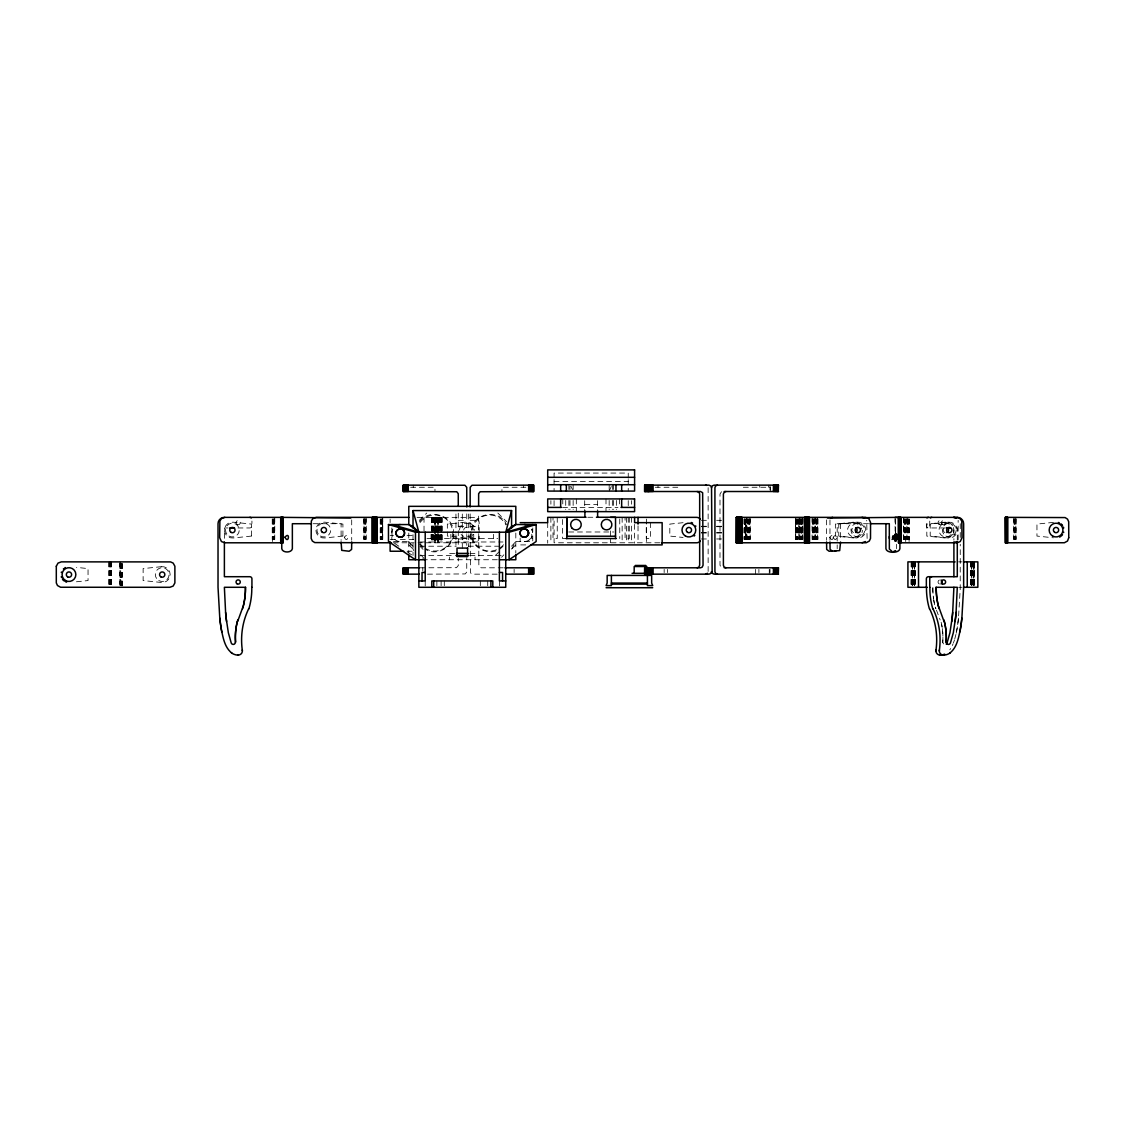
<?xml version="1.0" encoding="UTF-8"?>
<svg xmlns="http://www.w3.org/2000/svg" width="1125" height="1125" viewBox="0 0 1125 1125"><rect width="100%" height="100%" fill="white"/><g stroke="black" fill="none" stroke-linecap="round" stroke-linejoin="round"><path stroke-width="0.75" stroke-dasharray="5 3.75" d="M867.108 538.425L866.7 520.341M956.194 633.192L956.925 629.409A171.661 171.661 0 0 0 958.486 618.103L960.216 589.177L960.258 544.331M391.992 531.394L391.992 534.698A8.409 8.409 0 0 0 393.3 537.778L395.606 540.084A8.409 8.409 0 0 0 398.658 541.35L400.317 541.519M453.389 534.502C453.066 547.959 436.05 556.636 424.969 548.986M471.445 530.128C472.852 512.705 499.739 508.444 506.461 524.573M955.941 634.402L954.773 638.902M954.464 639.956L953.452 642.881M958.148 539.831L958.148 520.341M953.1 643.795L952.341 645.511M609.173 491.077L611.367 486.309M511.622 549.113L515.812 541.519L532.758 541.519L532.758 527.962M950.695 648.506L949.809 649.8M501.595 557.283L503.817 554.822M511.58 546.216L515.812 541.519M419.484 521.944C429.258 507.375 454.275 515.503 453.614 533.039M503.03 546.23C492.413 558.38 470.32 549.056 470.981 533.039M419.273 520.453L426.755 513.042M512.072 548.62L515.812 544.922M495.338 555.511L500.344 550.575M529.003 540.084L531.337 537.75A8.409 8.409 0 0 0 532.603 534.698L532.603 531.394A8.409 8.409 0 0 0 531.759 529.102L531.816 538.552L534.305 538.552M721.491 491.738L720 494.044L720 565.256L721.491 567.562M76.43 581.78L88.045 580.57L88.045 568.589L76.43 567.38M683.072 522.689L669.811 524.095L669.811 536.062L683.072 537.455M1053.548 522.352L1036.955 524.095L1036.955 536.062L1053.548 537.806M524.292 541.519L525.938 541.35A8.409 8.409 0 0 0 529.031 540.056M554.077 481.542L628.242 481.542M410.667 487.266L434.967 487.266L434.967 491.512M525.881 487.266L501.933 487.266L501.933 491.512M655.27 487.266L679.739 487.266M743.316 487.266L770.653 487.266M584.902 504.436L597.614 504.436M562.528 507.403L617.977 507.403M587.798 517.261L594.731 517.261M417.052 517.359L474.047 517.359A5.091 5.091 0 0 1 479.138 522.45L479.138 537.708A5.091 5.091 0 0 1 474.047 542.784L418.092 542.784M458.283 520.327L466.763 520.327M470.152 520.327L478.617 520.327M701.353 520.327L708.131 520.327M716.611 520.327L723.389 520.327M313.256 523.716L341.1 523.716L341.1 540.366M868.514 523.716L837.183 523.716L837.183 548.691M458.283 526.261L466.763 526.261M470.152 526.261L478.617 526.261M701.353 526.261L708.131 526.261M716.611 526.261L723.389 526.261M458.283 526.683L466.763 526.683M470.152 526.683L478.617 526.683M701.353 526.683L708.131 526.683M716.611 526.683L723.389 526.683M227.77 527.962L224.381 527.962L224.381 540.141M237.952 527.962L249.82 527.962A2.123 2.123 0 0 0 251.93 525.839L251.93 521.072M945.422 527.962L928.477 527.962A2.123 2.123 0 0 1 926.353 525.839L926.353 521.072M568.73 531.984L613.8 531.984M701.353 532.617L708.131 532.617M716.611 532.617L723.389 532.617M701.353 533.039L708.131 533.039M716.611 533.039L723.389 533.039M390.122 535.359L393.511 535.359M407.081 535.359L413.859 535.359M426.938 538.552L497.658 538.552M566.016 538.552L562.542 538.552L562.542 518.991M458.283 538.973L466.763 538.973M470.152 538.973L478.617 538.973M701.353 538.973L708.131 538.973M716.611 538.973L723.389 538.973M390.122 539.592L398.602 539.592M400.289 539.592L413.859 539.592M393.525 541.519L408.783 541.519L413.016 546.216M419.934 541.983L502.931 541.983M393.188 542.784L414.084 542.784M659.798 542.784L554.077 542.784L554.077 517.359M525.67 544.908L520.158 544.908L520.158 538.059M419.934 546.216L456.244 546.216M468.352 546.216L502.931 546.216M407.081 551.236L415.547 551.236M454.669 553.387L449.578 553.387L449.578 559.744M469.927 553.387L475.017 553.387L475.017 559.744M419.991 555.511L454.669 555.511M469.927 555.511L503.466 555.511M497.334 559.744L423.759 559.744L420.019 556.045M958.556 561.867L962.114 561.867M420.131 567.802L456.455 567.689L458.255 565.622L458.283 558.309M503.212 567.802L481.163 567.802L478.856 566.311L478.617 513.155M427.5 574.158L465.272 573.933L466.734 571.978L466.763 557.62M497.166 574.158L472.697 574.158L470.545 572.991L470.152 534.53M958.556 587.292L962.114 587.292M394.678 543.431L400.373 547.27M407.475 552.066L413.17 555.905M497.841 513.042L506.588 521.677M420.511 546.877L423.014 549.337M408.783 544.922L413.775 549.858M419.484 544.134L423.647 548.311M420.778 554.822L425.208 559.744M408.783 541.519L413.817 550.631M570.938 486.309L572.4 489.487M936.45 610.116L940.177 619.987M935.466 607.177L935.944 608.667M1016.198 519.061L1016.198 539.395M1015.833 517.359L1015.833 539.395M1015.481 519.061L1015.481 539.395M1015.13 519.061L1015.13 539.395M1014.82 519.061L1014.82 539.395M1014.525 519.061L1014.525 539.395M1014.272 519.061L1014.272 539.395M1014.047 519.061L1013.878 539.395M1013.752 517.359L1013.752 539.395M974.475 561.867L974.658 585.605M974.306 561.867L974.391 585.605M974.194 585.605L974.081 561.867L973.828 585.605M973.688 561.867L973.547 585.605M973.392 585.605L973.392 561.867L973.069 585.605M972.9 561.867L972.9 585.605M972.731 561.867L972.731 585.605M972.394 561.867L972.562 585.605M972.211 561.867L972.211 585.605M972.056 561.867L971.888 585.605M971.733 561.867L971.733 585.605M971.578 585.605L971.423 561.867L971.283 585.605M971.03 561.867L971.156 585.605M970.917 561.867L970.819 585.605M970.65 561.867L970.58 585.605M970.453 561.867L970.439 585.605M960.258 537.469L960.258 523.716A6.356 6.356 0 0 0 960.23 523.125M957.291 540.141L957.291 527.962L953.902 527.962L953.902 540.141M929.742 521.072L929.742 525.839A2.123 2.123 0 0 0 931.866 527.962M915.3 561.867L915.328 585.605M915.061 561.867L914.962 585.605M914.864 561.867L914.752 585.605M914.625 585.605L914.498 561.867L914.358 585.605M914.203 561.867L914.048 585.605M913.894 561.867L913.894 585.605M913.556 561.867L913.725 585.605M913.387 561.867L913.387 585.605M913.05 561.867L913.219 585.605M912.881 561.867L912.881 585.605M912.712 561.867L912.712 585.605M912.544 585.605L912.389 561.867L912.234 585.605M912.08 561.867L911.953 585.605M911.812 561.867L911.686 585.605M911.573 561.867L911.475 585.605M911.391 561.867L911.18 585.605M911.137 561.867L911.109 585.605M909.45 519.061L909.45 539.409M909.084 519.061L909.084 542.798M908.733 519.061L908.733 539.409M908.381 519.061L908.381 539.409M908.072 519.061L908.072 539.409M907.777 519.061L907.777 539.409M907.523 519.061L907.523 539.409M907.298 519.061L907.298 539.409M907.13 519.061L907.003 539.409M906.905 517.373L906.933 539.409M906.047 519.061L906.047 539.409M905.695 519.061L905.695 542.798M905.33 519.061L905.33 539.409M904.992 519.061L904.992 539.409M904.683 519.061L904.683 539.409M904.388 519.061L904.388 539.409M904.134 519.061L903.909 539.409M903.741 517.373L903.741 539.409M903.516 517.373L903.516 539.409M896.512 544.275L896.512 548.691M895.655 519.061L895.655 532.631M895.261 519.061L895.444 532.631M895.036 517.373L895.134 532.631M840.572 523.716L840.572 540.366M829.969 519.891L829.969 540.239M826.58 519.891L826.58 540.239M818.002 519.061L818.002 539.395M817.636 517.359L817.636 539.395M817.284 519.061L817.284 539.395M816.947 519.061L816.947 539.395M816.623 519.061L816.623 539.395M816.328 519.061L816.328 539.395M816.075 519.061L816.075 539.395M815.864 519.061L815.864 539.395M815.555 517.359L815.681 539.395M815.456 517.359L815.484 539.395M814.612 519.061L814.612 539.395M814.247 517.359L814.247 539.395M813.895 519.061L813.895 539.395M813.558 519.061L813.558 539.395M813.234 519.061L813.234 539.395M812.939 519.061L812.939 539.395M812.686 519.061L812.686 539.395M812.292 519.061L812.475 539.395M812.067 517.359L812.095 539.395M802.969 519.061L802.955 539.395M802.87 517.359L802.702 539.395M802.42 519.061L802.477 539.395M802.308 519.061L802.238 539.395M802.153 517.359L802.097 539.395M801.759 519.061L801.816 539.395L801.506 519.061M801.338 519.061L801.408 539.395M801.169 519.061L801.042 539.395M801 519.061L800.831 539.395M800.747 519.061L800.663 539.395M800.494 519.061L800.325 539.395M800.1 519.061L800.156 539.395M799.847 517.359L800.002 539.395M799.805 519.061L799.706 539.395M799.552 519.061L799.425 539.395M799.158 519.061L799.327 539.395M798.933 517.359L799.003 539.395L798.75 517.359M798.075 519.061L798.075 539.395M797.709 519.061L797.709 539.395M797.358 519.061L797.358 539.395M797.02 519.061L797.02 539.395M796.697 519.061L796.697 539.395M796.416 519.061L796.416 539.395M796.162 519.061L796.162 539.395M795.938 519.061L795.938 539.395M795.769 539.395L795.642 517.359L795.558 539.395M770.33 487.266L770.33 491.512M770.02 485.142L770.02 489.909M770.02 569.391L770.02 572.569M769.275 569.391L769.275 574.158M768.431 485.142L768.431 487.266M759.741 485.142L759.741 487.266M758.897 569.391L758.897 572.569M755.508 569.391L755.508 574.158M750.178 517.359L750.164 539.395M749.953 519.061L750.08 539.395M749.784 519.061L749.784 539.395M749.559 519.061L749.559 539.395M749.306 519.061L749.306 539.395M749.011 519.061L749.011 539.395M748.702 519.061L748.702 539.395M748.35 519.061L748.35 539.395M747.998 519.061L747.998 539.395M747.647 519.061L747.647 539.395M746.916 517.359L747 539.395M746.789 517.359L746.691 539.395M746.564 539.395L746.409 519.061L746.17 539.395M746.156 519.061L746.016 539.395M745.917 539.395L745.72 519.061L745.552 539.395M745.397 519.061L745.312 539.395L745.059 519.061M744.961 519.061L744.891 539.395M744.609 519.061L744.708 539.395M744.384 519.061L744.384 539.395M744.244 519.061L744.216 539.395M744.061 519.061L744.061 539.395M708.131 487.688L708.131 571.613M667.547 569.391L667.547 572.569M664.158 569.391L664.158 572.569M658.013 485.142L658.013 487.266M650.489 522.661L650.489 538.552L646.256 538.552L646.256 522.661M646.495 519.061L646.495 542.784M638.03 525.839L638.03 542.784M634.598 524.377L634.598 543.192M631.42 500.681L631.42 504.197M631.42 517.359L631.42 543.192M629.297 517.359L629.297 538.552L625.064 538.552L625.064 517.359M628.242 478.153L628.242 473.062L554.077 473.062L554.077 478.153M628.242 479.616L628.242 491.077M628.242 500.625L628.242 507.403M628.242 517.359L628.242 542.784M626.372 517.359L626.372 542.784M622.139 517.359L622.139 542.784M619.763 518.991L619.763 538.552M619.538 498.923L619.538 504.014M616.584 500.442L616.584 509.512M613.406 484.72L613.406 489.487M613.406 500.442L613.406 509.512M612.352 484.72L612.352 489.487M612.352 500.442L612.352 509.512M610.495 530.93L610.495 536.006M610.495 539.395L610.495 542.784M609.173 484.72L609.173 489.487M609.173 500.442L609.173 509.512M605.995 498.923L605.995 511.214M597.614 500.681L597.614 509.456M584.691 500.681L584.691 511.214M576.323 498.923L576.323 511.214M573.145 484.72L573.145 489.487M573.145 500.442L573.145 509.512M569.967 486.309L569.967 489.487M569.967 500.442L569.967 509.512M568.898 484.72L568.898 489.487M568.898 500.442L568.898 509.512M565.72 500.442L565.72 509.512M562.767 498.923L562.767 507.403M557.241 517.359L557.241 538.552L553.008 538.552L553.008 517.359M554.077 479.616L554.077 491.077M554.077 500.625L554.077 507.403M550.884 500.681L550.884 504.197M550.884 517.359L550.884 543.192M547.706 522.661L547.706 543.192M523.659 485.142L523.659 487.266M515.812 533.039L515.812 553.148M514.125 569.391L514.125 572.569M499.387 580.936L499.387 587.292M493.552 534.319L493.552 538.552M487.73 580.936L487.73 585.703M480.319 580.936L480.319 585.703M473.738 534.319L473.738 538.552M470.672 534.319L470.672 538.552M470.152 513.914L470.152 533.152M468.661 514.041L468.661 533.039M468.661 534.769L468.661 546.862M466.763 513.914L466.763 533.152M466.763 534.53L466.763 545.386M462.305 514.041L462.305 533.039M462.305 534.769L462.305 548.592M458.283 513.155L458.283 546.145M455.948 514.041L455.948 533.039M455.948 534.769L455.948 545.133M453.923 534.319L453.923 538.552M450.858 534.319L450.858 538.552M444.291 580.936L444.291 585.703M442.083 517.359L442.055 542.784M441.858 517.359L441.858 542.784M441.689 517.359L441.689 542.784M441.464 517.359L441.464 542.784M441.211 517.359L441.211 542.784M441.113 580.936L441.113 585.703M440.916 517.359L440.916 542.784M440.606 517.359L440.606 542.784M440.255 517.359L440.255 542.784M439.903 517.359L439.903 542.784M439.538 517.359L439.538 542.784M438.905 517.359L438.905 542.784M438.708 517.359L438.764 542.784M438.539 517.359L438.427 542.784L438.314 517.359M438.061 517.359L438.188 542.784M437.302 517.359L437.456 542.784M437.133 517.359L437.133 542.784M436.964 517.359L436.964 542.784M436.866 580.936L436.866 585.703M436.795 517.359L436.795 542.784M436.444 517.359L436.444 542.784M436.275 517.359L436.12 542.784M435.952 517.359L435.952 542.784M435.811 517.359L435.656 542.784M435.516 517.359L435.389 542.784M435.262 542.784L435.262 517.359L434.953 542.784M434.039 517.359L434.039 542.784M433.673 517.359L433.673 542.784M433.322 517.359L433.322 542.784M432.984 517.359L432.984 542.784M432.661 517.359L432.661 542.784M432.366 517.359L432.366 542.784M432.112 517.359L432.112 542.784M431.902 517.359L431.902 542.784M431.719 517.359L431.719 542.784M431.494 517.359L431.592 542.784M431.044 534.319L431.044 538.552M425.208 580.936L425.208 587.292M424.027 517.359L424.027 530.93M422.775 567.802L422.775 570.98M413.241 485.142L413.241 487.266M413.016 534.642L413.016 555.511M408.783 533.039L408.783 553.163M391.837 527.962L391.837 539.817M390.122 519.089L390.122 522.591M382.753 539.395L382.753 517.359L382.514 539.395M382.345 519.061L382.345 539.395M382.134 519.061L382.134 539.395M381.867 519.061L381.867 539.395M381.586 519.061L381.586 539.395M381.262 519.061L381.262 539.395M380.925 519.061L380.925 539.395M380.573 519.061L380.573 539.395M380.208 519.061L380.208 539.395M366.187 517.359L366.187 539.395M365.991 519.061L365.822 539.395M365.597 519.061L365.597 539.395M365.344 519.061L365.344 539.395M365.048 519.061L365.048 539.395M364.725 519.061L364.725 539.395M364.387 519.061L364.387 539.395M364.036 517.359L364.036 539.395M363.67 519.061L363.67 539.395M351.703 519.891L351.703 540.239M274.767 517.373L274.753 539.409M274.542 519.061L274.542 539.409M274.148 519.061L274.148 539.409M273.895 519.061L273.895 539.409M273.6 519.061L273.6 539.409M273.291 519.061L273.291 539.409M272.953 519.061L272.953 539.409M272.587 519.061L272.587 542.798M272.236 519.061L272.236 539.409M122.372 563.555L122.372 585.605M122.006 563.555L122.006 587.292M121.655 563.555L121.655 585.605M121.317 563.555L121.317 585.605M120.994 563.555L120.994 585.605M120.698 561.867L120.698 585.605M120.445 563.555L120.445 585.605M120.234 563.555L120.234 585.605M119.925 563.555L120.052 585.605M119.827 561.867L119.827 587.292M111.319 561.867L111.248 585.605M111.122 561.867L111.122 585.605M110.953 561.867L110.953 585.605M110.728 561.867L110.728 585.605M110.475 561.867L110.475 585.605M110.18 561.867L110.18 585.605M109.87 561.867L109.87 585.605M109.519 561.867L109.519 585.605M109.167 561.867L109.167 585.605M108.802 561.867L108.802 585.605M503.564 544.739A18.014 18.014 0 0 1 471.839 533.039M472.064 530.227A18.014 18.014 0 0 1 505.898 524.869M420.173 522.45A18.014 18.014 0 0 1 444.952 518.189A18.014 18.014 0 0 1 449.859 542.855A18.014 18.014 0 0 1 425.32 548.395M423.056 546.75A18.014 18.014 0 0 1 420.173 543.628M392.034 531.478A8.409 8.409 0 0 1 392.864 529.13M953.423 527.555A7.945 7.945 0 0 1 953.423 532.603M952.636 534.291A7.945 7.945 0 0 1 945.07 537.989L926.817 536.077L926.817 524.095L945.07 522.183A7.945 7.945 0 0 1 952.636 525.867M951.202 534.473A6.891 6.891 0 0 1 941.077 535.008A6.891 6.891 0 0 1 941.4 524.869A6.891 6.891 0 0 1 951.469 526.036M944.972 532.575A2.644 2.644 0 0 1 944.972 527.597M943.622 643.922A2.123 2.123 0 0 1 942.919 642.263M958.458 618.103A160.397 160.397 0 0 1 956.489 631.969M939.375 583.973A2.123 2.123 0 0 1 939.375 580.022M935.705 608.723A72.422 72.422 0 0 1 935.283 607.219M859.753 534.459A6.891 6.891 0 0 1 849.628 534.994A6.891 6.891 0 0 1 849.952 524.869A6.891 6.891 0 0 1 860.02 526.022M862.397 530.311A7.945 7.945 0 0 1 861.989 532.603M861.188 534.291A7.945 7.945 0 0 1 853.622 537.975L835.369 536.062L835.369 524.095L853.622 522.169A7.945 7.945 0 0 1 861.188 525.867M853.523 532.561A2.644 2.644 0 0 1 853.523 527.597M473.161 534.291A7.945 7.945 0 0 1 465.581 537.975L447.342 536.062L447.342 524.095L465.581 522.169A7.945 7.945 0 0 1 474.356 530.311M471.727 534.459A6.891 6.891 0 0 1 461.109 534.459M459.534 530.072A6.891 6.891 0 0 1 466.411 523.181A6.891 6.891 0 0 1 473.302 530.072M463.767 530.072A2.644 2.644 0 0 1 466.411 527.428A2.644 2.644 0 0 1 469.069 530.072M344.306 537.23C348.005 544.894 349.734 530.677 344.306 537.23M829.772 537.23C833.484 544.894 835.214 530.677 829.772 537.23M833.161 537.23C836.873 544.894 838.603 530.677 833.161 537.23M251.466 536.077L233.213 537.989A7.945 7.945 0 0 1 224.438 530.086A7.945 7.945 0 0 1 233.213 522.183L251.466 524.095L251.466 536.077M342.914 536.062L324.661 537.975A7.945 7.945 0 0 1 315.886 530.072A7.945 7.945 0 0 1 324.661 522.169L342.914 524.095L342.914 536.062M161.381 566.677L143.128 568.589L143.128 580.57L161.381 582.483A7.945 7.945 0 0 0 170.156 574.58A7.945 7.945 0 0 0 161.381 566.677M857.011 522.169L838.758 524.095L838.758 536.062L857.011 537.975A7.945 7.945 0 0 0 865.786 530.072A7.945 7.945 0 0 0 857.011 522.169M948.459 522.183L930.206 524.095L930.206 536.077L948.459 537.989A7.945 7.945 0 0 0 957.234 530.086A7.945 7.945 0 0 0 948.459 522.183M437.78 542.784L437.78 517.359L437.625 542.784M434.714 542.784L434.756 517.359L434.672 542.784M939.066 524.489A2.123 2.123 0 0 0 942.244 522.661A2.123 2.123 0 0 0 939.066 520.819A2.123 2.123 0 0 0 939.066 524.489M933.722 599.878A72.422 72.422 0 0 0 934.889 605.672A73.097 73.097 0 0 1 933.722 599.878M932.85 587.292A72.422 72.422 0 0 0 933.595 598.992A73.097 73.097 0 0 1 932.836 587.292M942.722 642.248A64.505 64.505 0 0 0 942.244 628.003A64.041 64.041 0 0 1 942.736 642.248M942.103 627.131A64.505 64.505 0 0 0 940.922 621.408A64.041 64.041 0 0 1 942.103 627.131M854.03 535.809A6.891 6.891 0 0 0 864.717 530.508A6.891 6.891 0 0 0 854.775 523.913A6.891 6.891 0 0 0 854.03 535.809M228.952 536.048A6.891 6.891 0 0 0 239.273 530.086A6.891 6.891 0 0 0 228.952 524.123A6.891 6.891 0 0 0 228.952 536.048M942.455 524.489A2.123 2.123 0 0 0 945.633 522.661A2.123 2.123 0 0 0 942.455 520.819A2.123 2.123 0 0 0 942.455 524.489M236.953 524.405A2.123 2.123 0 0 0 240.272 522.83A2.123 2.123 0 0 0 237.248 520.748A2.123 2.123 0 0 0 236.953 524.405M320.386 536.034A6.891 6.891 0 0 0 330.722 530.072A6.891 6.891 0 0 0 320.386 524.109A6.891 6.891 0 0 0 320.386 536.034M945.844 536.048A6.891 6.891 0 0 0 956.18 530.086A6.891 6.891 0 0 0 945.844 524.123A6.891 6.891 0 0 0 945.844 536.048M158.766 580.542A6.891 6.891 0 0 0 169.102 574.58A6.891 6.891 0 0 0 158.766 568.617A6.891 6.891 0 0 0 158.766 580.542"/><path stroke-width="1.5" d="M953.902 587.292L952.678 612.408A252.056 252.056 0 0 1 952.144 618.005L949.922 632.812L947.011 643.12A2.123 2.123 0 0 1 946.209 644.119M778.5 574.158L714.066 574.158L712.153 573.272L711.534 487.688L712.406 485.775L714.066 485.142L778.5 485.142M711.534 571.613L710.648 573.539L708.989 574.158L644.555 574.158L644.611 567.802L700.509 567.802L702.169 567.183L703.055 565.256L702.647 492.68L700.509 491.512L644.555 491.512L644.611 485.142L708.989 485.142L710.902 486.028L711.534 487.688M946.308 642.263A2.123 2.123 0 0 0 950.4 643.12L953.311 632.812L955.533 618.005A252.056 252.056 0 0 0 956.067 612.408L957.291 587.292L935.902 587.292M935.887 650.869C937.997 636.553 935.93 621.886 929.644 608.822M939.277 650.869C941.386 636.553 939.319 621.886 933.033 608.822M949.711 653.175C956.981 647.648 958.556 637.805 960.328 629.409A171.661 171.661 0 0 0 961.875 618.103L963.647 587.292L963.647 523.716A6.356 6.356 0 0 0 957.291 517.359L895.064 517.373M396.281 531.731C394.186 537.75 404.677 539.395 404.55 533.039C404.677 526.697 394.2 528.342 396.281 534.361M528.328 534.361C530.409 528.342 519.919 526.697 520.045 533.039C519.919 539.395 530.409 537.75 528.328 531.731M413.016 510.567L418.852 532.195L418.852 587.292L505.744 587.292L505.744 532.195L511.58 510.567L413.016 510.567L413.016 527.85M242.817 607.177L237.628 621.478M248.639 608.822C242.353 621.886 240.286 636.553 242.395 650.869M889.298 536.583L889.383 538.538M707.513 573.272L705.6 574.158M532.758 524.559L505.744 532.195L511.58 526.528L515.812 524.559L536.147 524.559L536.147 541.519L509.119 559.744L509.119 532.195L536.147 524.559M505.744 532.195L515.812 524.559L515.812 506.334L408.783 506.334L408.783 524.559L418.852 532.195L391.837 524.559M836.297 550.617L834.637 551.236M827.466 517.978L898.425 517.373L898.425 542.798L956.911 542.798L960.244 541.561L962.002 537.708L961.791 521.016L959.667 518.175L956.911 517.373M830.855 517.978L832.514 517.345M865.406 541.547L862.073 542.784M895.641 550.617L893.967 551.236M956.855 541.561L953.522 542.798M892.055 539.438L893.292 537.905L892.744 536.02M401.625 537.075L398.995 537.075M525.6 537.075L522.97 537.075M398.658 524.728L400.317 524.559M224.761 517.373L221.428 518.611L219.881 521.016L219.67 537.708L221.428 541.561L224.761 542.798L283.247 542.798L283.247 517.373L350.817 517.978M717.455 485.142L715.542 486.028L714.923 487.688L714.923 571.613L715.542 573.272L717.455 574.158M725.934 491.512L724.275 492.131L723.389 494.044L723.389 565.256L724.022 566.916L725.934 567.802M697.12 567.802L698.78 567.183L699.666 565.256L699.666 494.044L699.033 492.384L697.12 491.512M547.706 477.309L634.598 477.309M547.706 484.72L634.598 484.72M724.247 491.512L778.5 491.512M547.706 507.403L561.291 507.403M621.014 507.403L634.598 507.403M586.055 517.261L567 517.261L567 536.217L615.53 536.217M596.461 517.261L615.53 517.261L615.53 538.552M283.219 517.373L224.381 517.359A6.356 6.356 0 0 0 218.025 523.716L218.025 587.292L219.783 618.103A171.661 171.661 0 0 0 221.33 629.409C223.13 637.805 224.677 647.648 231.961 653.175M408.867 517.359L316.209 517.359L312.877 518.597L311.33 521.016L311.175 538.425L312.356 541.041L314.775 542.587L391.458 542.784M610.509 517.359L696.516 517.359A5.091 5.091 0 0 1 700.355 519.117M736.228 517.359L865.477 517.359L868.795 518.597L870.553 522.45L870.511 538.425L869.316 541.041L866.194 542.742L736.228 542.784M520.158 522.661L547.706 522.661L547.706 517.359L566.789 517.359L566.789 538.552M311.512 523.716L292.359 523.716L292.359 548.691C291.684 553.078 282.445 553.078 281.77 548.691L281.77 517.373M870.159 523.716L889.312 523.716L889.341 549.056L891.858 551.236M388.463 524.559L415.477 532.195L415.477 559.744L388.463 541.519L388.463 524.559L408.783 524.559L413.016 526.528L418.852 532.195M229.472 527.962L234.548 527.962M947.123 527.962L950.512 527.962M415.477 532.195L509.119 532.195M566.016 538.552L616.289 538.552M661.542 542.784L696.516 542.784A5.091 5.091 0 0 0 700.355 541.041M530.648 544.908L662.147 544.908L662.147 522.661L634.598 522.661L634.598 517.359M403.692 551.236L390.122 551.236L390.122 541.73M456.37 553.387L468.239 553.387M455.948 555.511L468.661 555.511M425.208 559.744L408.783 559.744L408.783 554.78M499.387 559.744L515.812 559.744L515.812 554.78M955.125 561.867L907.917 561.867L907.917 587.292L927.225 587.292M963.773 561.867L977.85 561.867L977.85 587.292L963.773 587.292M635.231 565.467L645.834 565.467M646.875 566.522L634.191 566.522L634.177 573.314M419.217 567.802L403.186 567.802L403.186 574.158L419.217 574.158M504.9 567.802L533.728 567.802L533.728 574.158L505.912 574.158M724.247 567.802L778.5 567.802L778.289 574.158M425.208 572.456L422.03 572.456L422.03 580.936M499.387 572.456L502.566 572.456L502.566 580.936M632.067 573.314L648.998 573.314M418.852 580.936L425.208 580.936L425.208 532.195M505.744 580.936L499.387 580.936L499.387 532.195M611.395 583.059L647.423 583.059M611.395 584.114L647.423 584.114M245.573 587.292L224.381 587.292L225.605 612.408A252.056 252.056 0 0 0 226.139 618.005L228.361 632.812L231.272 643.12A2.123 2.123 0 0 0 235.364 642.263M606.108 587.714L652.711 587.714M524.292 524.559L525.938 524.728M832.514 551.25L830.081 549.436L829.969 541.941M705.6 485.142L706.655 485.381M953.522 517.373L956.278 518.175M862.073 517.359L864.83 518.161M944.044 621.478L938.855 607.177M1007.719 517.359L1007.719 542.784M1007.353 517.359L1007.353 542.784M1007.002 517.359L1007.002 542.784M1006.664 517.359L1006.664 542.784M1006.341 517.359L1006.341 542.784M1006.045 517.359L1006.045 542.784M1005.792 517.359L1005.792 542.784M1005.398 517.359L1005.581 542.784M967.261 561.867L967.261 587.292M957.291 541.884L957.291 576.703L928.477 576.703A2.123 2.123 0 0 0 926.353 578.812L926.353 587.292M953.902 541.884L953.902 576.703M929.742 587.292L929.742 578.812A2.123 2.123 0 0 1 931.866 576.703M918.52 561.867L918.52 587.292M900.97 517.373L900.97 542.798M900.605 517.373L900.605 542.798M900.253 517.373L900.253 542.798M899.916 517.373L899.902 548.691C899.325 553.486 886.5 553.486 885.923 548.691L885.923 523.716M899.592 517.373L899.592 542.798M899.297 517.373L899.297 542.798M899.044 517.373L899.044 542.798M898.833 517.373L898.833 542.798M898.523 517.373L898.65 542.798M896.864 534.319L896.864 539.409M896.527 534.319L896.527 539.409M896.203 534.319L896.203 539.409M895.908 534.319L895.908 541.111M895.655 534.319L895.655 541.111M895.261 534.319L895.444 541.111M895.036 534.319L895.064 541.111M840.572 542.025L839.686 550.617L829.125 551.25L826.678 549.436L826.58 541.941M809.522 517.359L809.522 542.784M809.156 517.359L809.156 542.784M808.805 517.359L808.805 542.784M808.467 517.359L808.467 542.784M808.144 517.359L808.144 542.784M807.863 517.359L807.863 542.784M807.595 517.359L807.595 542.784M807.384 517.359L807.384 542.784M807.216 517.359L807.216 542.784M807.075 542.784L806.878 517.359L806.752 542.784M806.569 517.359L806.569 542.784M806.358 517.359L806.358 542.784M806.105 517.359L806.105 542.784M805.809 517.359L805.809 542.784M805.486 517.359L805.486 542.784M805.148 517.359L805.148 542.784M804.797 517.359L804.797 542.784M804.431 517.359L804.431 542.784M778.444 485.142L778.289 491.512M778.036 485.142L778.036 491.512M778.036 567.802L778.036 574.158M777.684 485.142L777.684 491.512M777.684 567.802L777.684 574.158M777.248 485.142L777.248 491.512M777.248 567.802L777.248 574.158M776.742 485.142L776.742 491.512M776.742 567.802L776.742 574.158M776.166 485.142L776.166 491.512M776.166 567.802L776.166 574.158M775.519 485.142L775.519 491.512M775.519 567.802L775.519 574.158M774.844 485.142L774.844 491.512M774.844 567.802L774.844 574.158M774.127 485.142L774.127 491.512M774.127 567.802L774.127 574.158M773.409 485.142L773.409 491.512M773.409 567.802L773.409 574.158M742.134 517.359L742.134 542.784M741.769 517.359L741.769 542.784M741.417 517.359L741.417 542.784M741.08 517.359L741.08 542.784M740.756 517.359L740.756 542.784M740.461 517.359L740.461 542.784M740.208 517.359L740.208 542.784M739.997 517.359L739.997 542.784M739.814 517.359L739.688 542.784M739.589 517.359L739.589 542.784M738.745 517.359L738.745 542.784M738.38 517.359L738.38 542.784M738.028 517.359L738.028 542.784M737.677 517.359L737.677 542.784M737.367 517.359L737.367 542.784M737.072 517.359L737.072 542.784M736.819 517.359L736.819 542.784M736.594 517.359L736.594 542.784M653.034 485.142L653.034 491.512M653.034 567.802L653.034 574.158M652.317 485.142L652.317 491.512M652.317 567.802L652.317 574.158M651.6 485.142L651.6 491.512M651.6 567.802L651.6 574.158M650.925 485.142L650.925 491.512M650.925 567.802L650.925 574.158M650.292 485.142L650.292 491.512M650.292 567.802L650.292 574.158M649.702 485.142L649.702 491.512M649.702 567.802L649.702 574.158M649.195 485.142L649.195 491.512M649.195 567.802L649.195 574.158M648.759 485.142L648.759 491.512M648.759 567.802L648.759 574.158M648.211 485.142L648.408 491.512M648.408 567.802L648.211 574.158M648.155 491.512L648 485.142L647.944 491.512M648.155 567.802L648 574.158L647.944 567.802M647.536 485.142L647.536 491.512M647.536 567.802L647.536 574.158M647.423 575.423L647.423 585.605L652.725 585.605L651.656 583.059L651.656 575.423L607.163 575.423L607.163 583.059L606.094 585.605L611.395 585.605L611.395 575.423M646.903 485.142L646.903 491.512M646.903 567.802L646.903 574.158M646.312 485.142L646.312 491.512M646.312 567.802L646.312 574.158M645.806 485.142L645.806 491.512M645.806 567.802L645.806 574.158M645.37 485.142L645.37 491.512M645.37 567.802L645.37 574.158M645.019 485.142L645.019 491.512M645.019 567.802L645.019 574.158M644.766 485.142L644.766 491.512M644.766 567.802L644.766 574.158M638.03 517.359L638.03 524.138M621.661 484.72L621.661 491.077M621.661 498.923L621.661 507.403M615.966 484.72L615.966 491.077M597.614 510.848L597.614 517.261M584.902 510.848L584.902 517.261M566.339 484.72L566.339 491.077M560.658 484.72L560.658 491.077M560.658 498.923L560.658 507.403M533.517 485.142L533.517 491.512M533.517 567.802L533.517 574.158M533.264 485.142L533.264 491.512M533.264 567.802L533.264 574.158M532.913 485.142L532.913 491.512M532.913 567.802L532.913 574.158M532.477 485.142L532.477 491.512M532.477 567.802L532.477 574.158M531.97 485.142L531.97 491.512M531.97 567.802L531.97 574.158M531.394 485.142L531.394 491.512M531.394 567.802L531.394 574.158M530.747 485.142L530.747 491.512M530.747 567.802L530.747 574.158M530.072 485.142L530.072 491.512M530.072 567.802L530.072 574.158M529.355 485.142L529.355 491.512M529.355 567.802L529.355 574.158M528.638 485.142L528.638 491.512M528.638 567.802L528.638 574.158M511.58 510.567L511.58 527.85M492.806 587.292L492.806 580.936L431.803 580.936L431.803 587.292M490.908 580.936L490.908 587.292M478.617 506.208L478.645 493.692L480.108 491.738L533.728 491.512L533.728 485.142L471.98 485.255L470.18 487.336L470.152 506.925M466.763 506.925L466.734 487.336L464.934 485.255L403.186 485.142L403.228 491.512L456.792 491.738L458.255 493.692L458.283 506.208M433.687 580.936L433.687 587.292M408.262 485.142L408.262 491.512M408.262 567.802L408.262 574.158M407.545 485.142L407.545 491.512M407.545 567.802L407.545 574.158M406.828 485.142L406.828 491.512M406.828 567.802L406.828 574.158M406.153 485.142L406.153 491.512M406.153 567.802L406.153 574.158M405.52 485.142L405.52 491.512M405.52 567.802L405.52 574.158M404.93 485.142L404.93 491.512M404.93 567.802L404.93 574.158M404.423 485.142L404.423 491.512M404.423 567.802L404.423 574.158M403.987 485.142L403.987 491.512M403.987 567.802L403.987 574.158M403.636 485.142L403.636 491.512M403.636 567.802L403.636 574.158M403.383 485.142L403.383 491.512M403.383 567.802L403.383 574.158M377.241 517.359L377.241 542.784M376.875 517.359L376.875 542.784M376.523 517.359L376.523 542.784M376.186 517.359L376.186 542.784M375.862 517.359L375.862 542.784M375.567 517.359L375.567 542.784M375.314 517.359L375.314 542.784M374.92 517.359L375.103 542.784M374.695 517.359L374.695 542.784M374.47 517.359L374.667 542.784M374.288 517.359L374.288 542.784M374.077 517.359L374.077 542.784M373.823 517.359L373.823 542.784M373.528 517.359L373.528 542.784M373.205 517.359L373.205 542.784M372.867 517.359L372.867 542.784M372.516 517.359L372.516 542.784M372.15 517.359L372.15 542.784M351.703 541.941L351.605 549.436L349.158 551.25L341.733 550.364L341.1 542.025M283.022 517.373L282.853 542.798M282.628 517.373L282.628 542.798M282.375 517.373L282.375 542.798M282.08 517.373L282.08 542.798M281.419 517.373L281.419 542.798M281.067 517.373L281.067 542.798M280.702 517.373L280.702 542.798M251.93 587.292L251.93 578.812A2.123 2.123 0 0 0 249.82 576.703L224.381 576.703L224.381 541.884M946.814 527.597A2.644 2.644 0 0 1 946.814 532.575M926.972 517.978A2.123 2.123 0 0 1 928.477 517.359M953.902 517.359A6.356 6.356 0 0 1 956.728 518.02M944.663 654.117A11.588 11.588 0 0 1 940.12 655.116M940.388 655.102A4.233 4.233 0 0 1 935.986 649.983M929.419 608.878A71.114 71.114 0 0 1 926.494 587.292M941.034 580.078A2.123 2.123 0 0 1 941.034 583.917M952.678 612.408A234.394 234.394 0 0 1 951.75 621.548M855.619 527.695A2.644 2.644 0 0 1 855.619 532.448M861.117 528.356A6.891 6.891 0 0 1 861.216 528.778M930.361 517.978A2.123 2.123 0 0 1 931.866 517.359M961.847 618.103A160.397 160.397 0 0 1 959.878 631.969M950.259 652.823A11.588 11.588 0 0 1 943.523 655.116M943.777 655.102A4.233 4.233 0 0 1 939.375 649.983M932.808 608.878A71.114 71.114 0 0 1 929.883 587.292M939.094 608.723A72.422 72.422 0 0 1 936.239 587.292A73.097 73.097 0 0 0 938.672 607.219M944.311 621.408A64.505 64.505 0 0 1 946.125 642.248A64.041 64.041 0 0 0 943.889 619.889M956.067 612.408A234.394 234.394 0 0 1 955.139 621.548M249.82 517.359A2.123 2.123 0 0 1 251.311 517.978M221.794 631.969A160.397 160.397 0 0 1 219.825 618.103M238.163 655.116A11.588 11.588 0 0 1 231.412 652.823M242.297 649.983A4.233 4.233 0 0 1 237.895 655.102M251.789 587.292A71.114 71.114 0 0 1 248.864 608.878M242.578 608.723A72.422 72.422 0 0 0 245.447 587.292A73.097 73.097 0 0 1 243 607.219M237.361 621.408A64.505 64.505 0 0 0 235.561 642.248A64.041 64.041 0 0 1 237.783 619.889M226.547 621.548A234.394 234.394 0 0 1 225.605 612.408M66.572 582.159A7.945 7.945 0 0 1 65.686 581.822M64.477 581.133A7.945 7.945 0 0 1 63.394 580.247M63.07 579.909A7.945 7.945 0 0 1 62.48 579.178M61.594 577.547A7.945 7.945 0 0 1 61.298 576.661M61.298 572.498A7.945 7.945 0 0 1 61.425 572.048M63.394 568.913A7.945 7.945 0 0 1 63.731 568.603M64.87 567.773A7.945 7.945 0 0 1 65.278 567.548M694.786 535.402A7.945 7.945 0 0 1 694.111 536.062M691.284 522.506A7.945 7.945 0 0 1 692.578 523.041M695.63 525.867A7.945 7.945 0 0 1 695.855 526.261M1063.702 532.153A7.945 7.945 0 0 1 1063.575 532.603M1062.52 534.67A7.945 7.945 0 0 1 1062.239 535.05M1061.606 535.739A7.945 7.945 0 0 1 1061.269 536.062M1060.13 536.878A7.945 7.945 0 0 1 1059.722 537.117M1058.428 522.506A7.945 7.945 0 0 1 1059.314 522.83M1060.903 523.8A7.945 7.945 0 0 1 1061.606 524.405M1061.93 524.742A7.945 7.945 0 0 1 1062.52 525.473M1063.406 527.119A7.945 7.945 0 0 1 1063.702 528.005M284.962 537.23C288.675 544.894 290.391 530.677 284.962 537.23M892.505 537.23C896.217 544.894 897.933 530.677 892.505 537.23M56.306 566.227L56.306 582.933L57.488 585.534L60.609 587.25L169.847 587.292L173.166 586.055L174.881 582.933L174.881 566.227L173.166 563.105L170.564 561.909L61.341 561.867L58.008 563.105L56.306 566.227M1068.75 537.708L1067.513 541.041L1064.391 542.742L1005.202 542.784L1005.202 517.359L1065.094 517.57L1067.513 519.117L1068.694 521.719L1068.75 537.708M634.598 469.884L547.706 469.884L547.706 491.077L634.598 491.077L634.598 469.884M634.598 498.923L547.706 498.923L547.706 511.636L634.598 511.636L634.598 498.923M467.592 548.086L457.003 548.086L457.003 556.566L467.592 556.566L467.592 548.086M736.425 542.784L736.425 517.359L736.298 542.784M522.169 536.723A4.247 4.247 0 0 0 528.525 533.039A4.247 4.247 0 0 0 522.169 529.369A4.247 4.247 0 0 0 522.169 536.723M397.308 536.048A4.247 4.247 0 0 0 404.409 534.136A4.247 4.247 0 0 0 399.22 528.947A4.247 4.247 0 0 0 397.308 536.048M856.519 532.364A2.644 2.644 0 0 0 860.484 530.072A2.644 2.644 0 0 0 856.519 527.78A2.644 2.644 0 0 0 856.519 532.364M231.061 532.378A2.644 2.644 0 0 0 235.041 530.086A2.644 2.644 0 0 0 231.061 527.794A2.644 2.644 0 0 0 231.061 532.378M942.455 583.833A2.123 2.123 0 0 0 945.633 581.991A2.123 2.123 0 0 0 942.455 580.163A2.123 2.123 0 0 0 942.455 583.833M236.953 583.734A2.123 2.123 0 0 0 240.272 582.173A2.123 2.123 0 0 0 237.248 580.078A2.123 2.123 0 0 0 236.953 583.734M322.284 532.223A2.644 2.644 0 0 0 326.475 530.339A2.644 2.644 0 0 0 322.748 527.653A2.644 2.644 0 0 0 322.284 532.223M602.831 528.37A5.302 5.302 0 0 0 611.691 525.994A5.302 5.302 0 0 0 605.208 519.497A5.302 5.302 0 0 0 602.831 528.37M572.203 528.37A5.302 5.302 0 0 0 581.062 525.994A5.302 5.302 0 0 0 574.58 519.497A5.302 5.302 0 0 0 572.203 528.37M947.742 532.238A2.644 2.644 0 0 0 951.919 530.353A2.644 2.644 0 0 0 948.206 527.667A2.644 2.644 0 0 0 947.742 532.238M65.517 580.542A6.891 6.891 0 0 0 75.853 574.58A6.891 6.891 0 0 0 65.517 568.617A6.891 6.891 0 0 0 65.517 580.542M67.641 576.872A2.644 2.644 0 0 0 71.62 574.58A2.644 2.644 0 0 0 67.641 572.288A2.644 2.644 0 0 0 67.641 576.872M160.889 576.872A2.644 2.644 0 0 0 164.855 574.58A2.644 2.644 0 0 0 160.889 572.288A2.644 2.644 0 0 0 160.889 576.872M687.558 532.364A2.644 2.644 0 0 0 691.538 530.072A2.644 2.644 0 0 0 687.558 527.78A2.644 2.644 0 0 0 687.558 532.364M685.434 536.034A6.891 6.891 0 0 0 695.77 530.072A6.891 6.891 0 0 0 685.434 524.109A6.891 6.891 0 0 0 685.434 536.034M1052.592 536.034A6.891 6.891 0 0 0 1062.928 530.072A6.891 6.891 0 0 0 1052.592 524.109A6.891 6.891 0 0 0 1052.592 536.034M1054.716 532.364A2.644 2.644 0 0 0 1058.681 530.072A2.644 2.644 0 0 0 1054.716 527.78A2.644 2.644 0 0 0 1054.716 532.364"/></g></svg>
